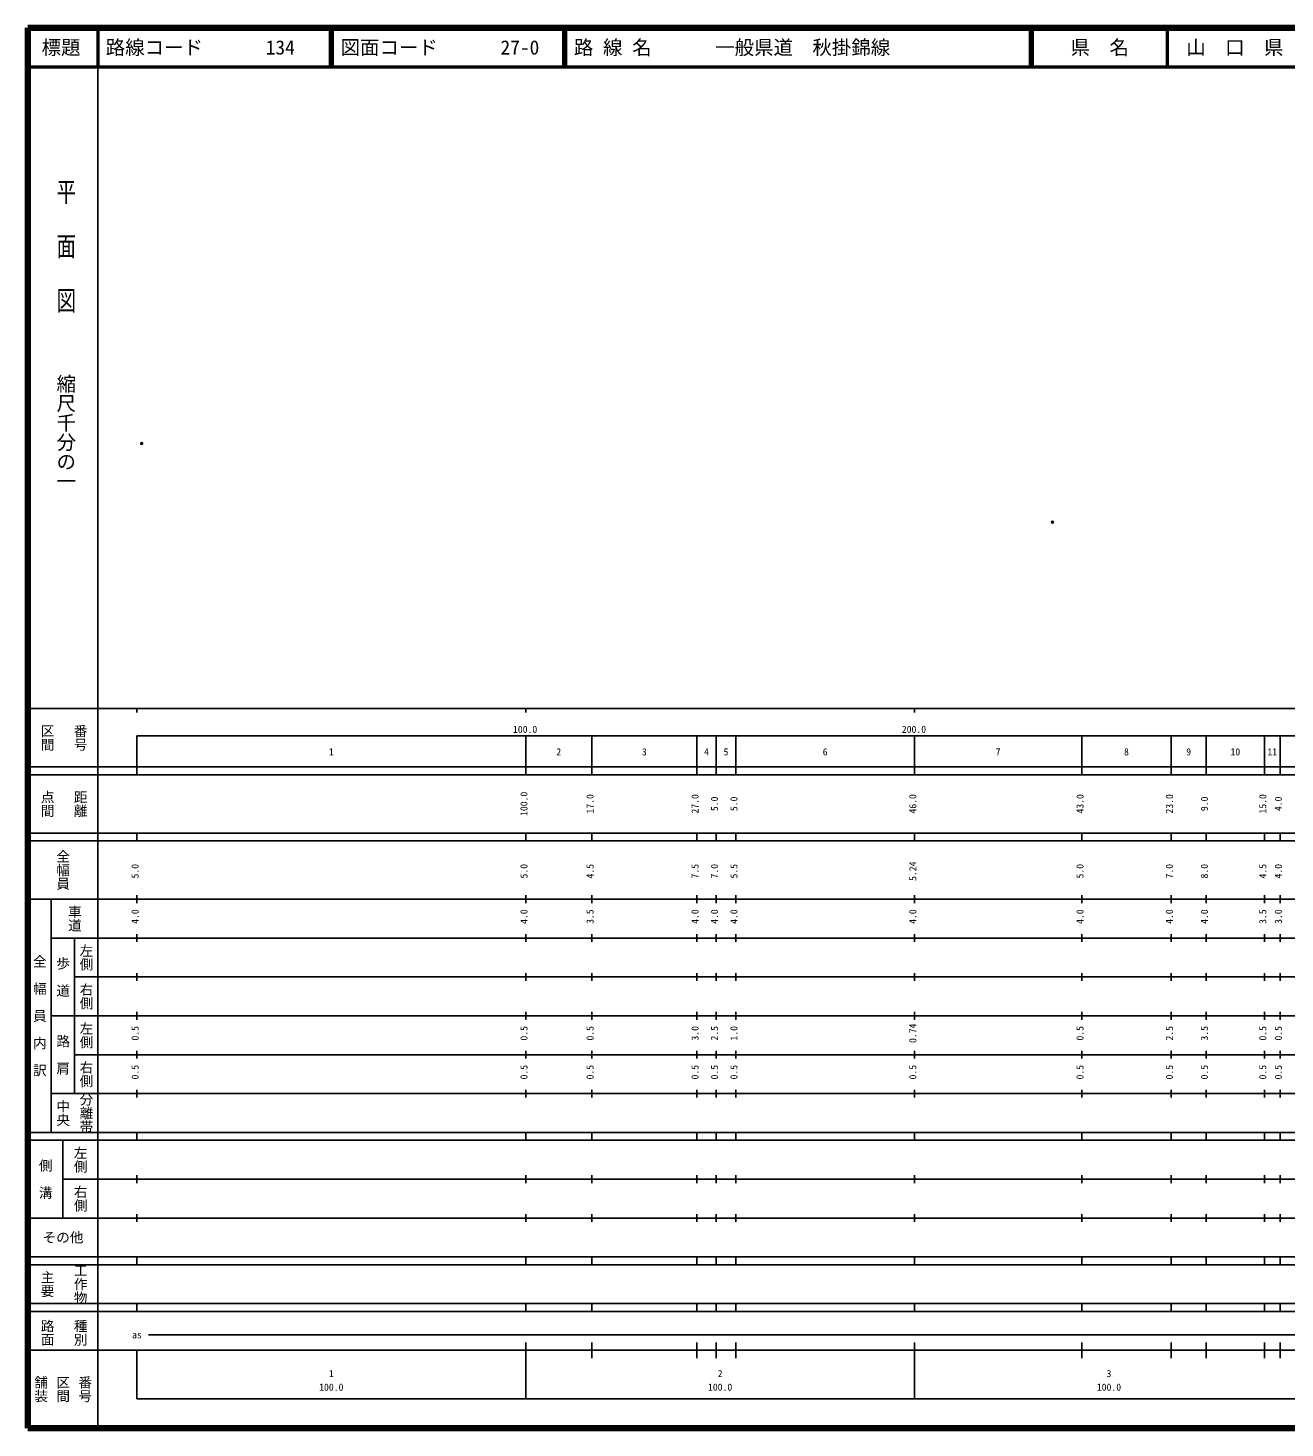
# Model space of a CAD drawing. Units: millimetres on the paper. Extents: x 40 to 680, y 20 to 380.
# Drawn here: x 40 to 363.3, y 20 to 380 of the extents above; entities that cross this region are included whole.
import ezdxf
from ezdxf.enums import TextEntityAlignment as Align

# ---------------------------------------------------------------- set-up
doc = ezdxf.new("R2010")
doc.units = ezdxf.units.MM
doc.header["$PDMODE"] = 32
doc.header["$PDSIZE"] = 0.5
doc.layers.add('M-OTRS', color=6, linetype='Continuous')
doc.layers.add('M-TTL-TXT', color=7, linetype='Continuous')
for name, color, linetype, lineweight in [('M-TTL', 2, 'Continuous', 140), ('M-TTL-BAND', 7, 'Continuous', 25), ('M-TTL-LINE', 7, 'Continuous', 50)]:
    doc.layers.add(name, color=color, linetype=linetype, lineweight=lineweight)
doc.styles.add('@ＭＳ ゴシック', font='')
doc.styles.add('ＭＳ ゴシック', font='')
doc.styles.get('@ＭＳ ゴシック').set_extended_font_data('@MS Gothic')
doc.styles.get('ＭＳ ゴシック').set_extended_font_data('MS Gothic')

msp = doc.modelspace()

# ---------------------------------------------------------------- linework, layer by layer
at = {"layer": 'M-OTRS'}
for p in [(69.233, 273.137), (303.466, 252.938)]:
    msp.add_point(p, dxfattribs=at)
at = {"layer": 'M-TTL'}
for p, q in [((40, 380), (40, 20)), ((680, 380), (40, 380)), ((40, 20), (680, 20))]:
    msp.add_line(p, q, dxfattribs=at)
at = {"layer": 'M-TTL-BAND'}
for p, q in [((58, 370), (58, 20)), ((40, 205), (579, 205)), ((68, 205), (68, 204)), ((168, 205), (168, 204)), ((268, 205), (268, 204)), ((68, 198), (579, 198)), ((68, 198), (68, 188)), ((168, 188), (168, 198)), ((185, 188), (185, 198)), ((212, 188), (212, 198)), ((217, 188), (217, 198)), ((222, 188), (222, 198)), ((268, 188), (268, 198)), ((311, 188), (311, 198)), ((334, 188), (334, 198)), ((343, 188), (343, 198)), ((358, 188), (358, 198)), ((362, 188), (362, 198)), ((40, 190), (579, 190)), ((40, 188), (579, 188)), ((40, 173), (579, 173)), ((68, 171), (68, 173)), ((168, 171), (168, 173)), ((185, 171), (185, 173)), ((212, 171), (212, 173)), ((217, 171), (217, 173)), ((222, 171), (222, 173)), ((268, 171), (268, 173)), ((311, 171), (311, 173)), ((334, 171), (334, 173)), ((343, 171), (343, 173)), ((358, 171), (358, 173)), ((362, 171), (362, 173)), ((40, 171), (579, 171)), ((40, 156), (579, 156)), ((46, 96), (46, 156)), ((68, 155), (68, 157)), ((168, 155), (168, 157)), ((185, 155), (185, 157)), ((212, 155), (212, 157)), ((217, 155), (217, 157)), ((222, 155), (222, 157)), ((268, 155), (268, 157)), ((311, 155), (311, 157)), ((334, 155), (334, 157)), ((343, 155), (343, 157)), ((358, 155), (358, 157)), ((362, 155), (362, 157)), ((46, 146), (579, 146)), ((52, 146), (52, 106)), ((68, 145), (68, 147)), ((168, 145), (168, 147)), ((185, 145), (185, 147)), ((212, 145), (212, 147)), ((217, 145), (217, 147)), ((222, 145), (222, 147)), ((268, 145), (268, 147)), ((311, 145), (311, 147)), ((334, 145), (334, 147)), ((343, 145), (343, 147)), ((358, 145), (358, 147)), ((362, 145), (362, 147)), ((68, 135), (68, 137)), ((168, 135), (168, 137)), ((185, 135), (185, 137)), ((212, 135), (212, 137)), ((217, 135), (217, 137)), ((222, 135), (222, 137)), ((268, 135), (268, 137)), ((311, 135), (311, 137)), ((334, 135), (334, 137)), ((343, 135), (343, 137)), ((358, 135), (358, 137)), ((362, 135), (362, 137)), ((52, 136), (579, 136)), ((46, 126), (579, 126)), ((68, 125), (68, 127)), ((168, 125), (168, 127)), ((185, 125), (185, 127)), ((212, 125), (212, 127)), ((217, 125), (217, 127)), ((222, 125), (222, 127)), ((268, 125), (268, 127)), ((311, 125), (311, 127)), ((334, 125), (334, 127)), ((343, 125), (343, 127)), ((358, 125), (358, 127)), ((362, 125), (362, 127)), ((52, 116), (579, 116)), ((68, 115), (68, 117)), ((168, 115), (168, 117)), ((185, 115), (185, 117)), ((212, 115), (212, 117)), ((217, 115), (217, 117)), ((222, 115), (222, 117)), ((268, 115), (268, 117)), ((311, 115), (311, 117)), ((334, 115), (334, 117)), ((343, 115), (343, 117)), ((358, 115), (358, 117)), ((362, 115), (362, 117)), ((46, 106), (579, 106)), ((68, 105), (68, 107)), ((168, 105), (168, 107)), ((185, 105), (185, 107)), ((212, 105), (212, 107)), ((217, 105), (217, 107)), ((222, 105), (222, 107)), ((268, 105), (268, 107)), ((311, 105), (311, 107)), ((334, 105), (334, 107)), ((343, 105), (343, 107)), ((358, 105), (358, 107)), ((362, 105), (362, 107)), ((40, 96), (579, 96)), ((40, 94), (579, 94)), ((49, 94), (49, 74)), ((68, 94), (68, 96)), ((168, 94), (168, 96)), ((185, 94), (185, 96)), ((212, 94), (212, 96)), ((217, 94), (217, 96)), ((222, 94), (222, 96)), ((268, 94), (268, 96)), ((311, 94), (311, 96)), ((334, 94), (334, 96)), ((343, 94), (343, 96)), ((358, 94), (358, 96)), ((362, 94), (362, 96)), ((49, 84), (579, 84)), ((68, 83), (68, 85)), ((168, 83), (168, 85)), ((185, 83), (185, 85)), ((212, 83), (212, 85)), ((217, 83), (217, 85)), ((222, 83), (222, 85)), ((268, 83), (268, 85)), ((311, 83), (311, 85)), ((334, 83), (334, 85)), ((343, 83), (343, 85)), ((358, 83), (358, 85)), ((362, 83), (362, 85)), ((40, 74), (579, 74)), ((68, 73), (68, 75)), ((168, 73), (168, 75)), ((185, 73), (185, 75)), ((212, 73), (212, 75)), ((217, 73), (217, 75)), ((222, 73), (222, 75)), ((268, 73), (268, 75)), ((311, 73), (311, 75)), ((334, 73), (334, 75)), ((343, 73), (343, 75)), ((358, 73), (358, 75)), ((362, 73), (362, 75)), ((40, 64), (579, 64)), ((40, 62), (579, 62)), ((68, 62), (68, 64)), ((168, 62), (168, 64)), ((185, 62), (185, 64)), ((212, 62), (212, 64)), ((217, 62), (217, 64)), ((222, 62), (222, 64)), ((268, 62), (268, 64)), ((311, 62), (311, 64)), ((334, 62), (334, 64)), ((343, 62), (343, 64)), ((358, 62), (358, 64)), ((362, 62), (362, 64)), ((40, 52), (579, 52)), ((68, 50), (68, 52)), ((168, 50), (168, 52)), ((185, 50), (185, 52)), ((212, 50), (212, 52)), ((217, 50), (217, 52)), ((222, 50), (222, 52)), ((268, 50), (268, 52)), ((311, 50), (311, 52)), ((334, 50), (334, 52)), ((343, 50), (343, 52)), ((358, 50), (358, 52)), ((362, 50), (362, 52)), ((40, 50), (579, 50)), ((71, 44), (565, 44)), ((40, 40), (579, 40)), ((68, 40), (68, 27.5)), ((168, 27.5), (168, 42)), ((185, 38), (185, 42)), ((212, 38), (212, 42)), ((217, 38), (217, 42)), ((222, 38), (222, 42)), ((268, 27.5), (268, 42)), ((311, 38), (311, 42)), ((334, 38), (334, 42)), ((343, 38), (343, 42)), ((358, 38), (358, 42)), ((362, 38), (362, 42)), ((68, 27.5), (579, 27.5))]:
    msp.add_line(p, q, dxfattribs=at)
at = {"layer": 'M-TTL-LINE'}
for p, q in [((58, 380), (58, 370)), ((117.75, 380), (117.75, 370)), ((118.25, 380), (118.25, 370)), ((177.75, 380), (177.75, 370)), ((178.25, 380), (178.25, 370)), ((297.75, 380), (297.75, 370)), ((298.25, 380), (298.25, 370)), ((333, 380), (333, 370)), ((40, 370), (680, 370))]:
    msp.add_line(p, q, dxfattribs=at)

# ---------------------------------------------------------------- texts
at = {"layer": 'M-TTL-BAND', "style": '@ＭＳ ゴシック', "width": 1.4}
msp.add_text('平  面  図', height=3.666, rotation=270, dxfattribs=at).set_placement((49.777, 306.475), align=Align.MIDDLE_RIGHT)
at = {"layer": 'M-TTL-BAND', "style": '@ＭＳ ゴシック'}
msp.add_text('縮尺千分の一', height=3.666, rotation=270, dxfattribs=at).set_placement((49.777, 261.03), align=Align.MIDDLE_RIGHT)
for s, p in [('区間', (45, 197.5)), ('番号', (53.5, 197.5)), ('点間', (45, 180.5)), ('距離', (53.5, 180.5)), ('全幅員', (49, 163.5)), ('車道', (52, 151)), ('左側', (55, 141)), ('全\u3000幅\u3000員\u3000内\u3000訳', (43, 126)), ('歩\u3000道', (49, 136)), ('右側', (55, 131)), ('左側', (55, 121)), ('路\u3000肩', (49, 116)), ('右側', (55, 111)), ('分離帯', (55, 101)), ('中央', (49, 101)), ('左側', (53.5, 89)), ('側\u3000溝', (44.5, 84)), ('右側', (53.5, 79)), ('工作物', (53.5, 57)), ('主要', (45, 57)), ('路面', (45, 44.5)), ('種別', (53.5, 44.5)), ('舗装', (43.333, 30)), ('区間', (49, 30)), ('番号', (54.667, 30))]:
    msp.add_text(s, height=2.566, rotation=270, dxfattribs=at).set_placement(p, align=Align.MIDDLE_CENTER)
at = {"layer": 'M-TTL-BAND', "style": 'ＭＳ ゴシック'}
for s, p in [('100.0', (167.844, 198.195)), ('200.0', (267.844, 198.195)), ('1', (118, 192.405)), ('2', (176.5, 192.405)), ('3', (198.5, 192.405)), ('4', (214.5, 192.405)), ('5', (219.5, 192.405)), ('6', (245, 192.405)), ('7', (289.5, 192.405)), ('8', (322.5, 192.405)), ('9', (338.5, 192.405)), ('10', (350.5, 192.405)), ('11', (360, 192.405)), ('as', (68, 42.5)), ('1', (118, 32.523)), ('2', (218, 32.523)), ('3', (318, 32.523)), ('100.0', (118, 29.033)), ('100.0', (218, 29.033)), ('100.0', (318, 29.033))]:
    msp.add_text(s, height=1.833, dxfattribs=at).set_placement(p, align=Align.BOTTOM_CENTER)
for s, p in [('100.0', (169, 180.5)), ('17.0', (186, 180.5)), ('27.0', (213, 180.5)), ('5.0', (218, 180.5)), ('5.0', (223, 180.5)), ('46.0', (269, 180.5)), ('43.0', (312, 180.5)), ('23.0', (335, 180.5)), ('9.0', (344, 180.5)), ('15.0', (359, 180.5)), ('4.0', (363, 180.5)), ('5.0', (69, 163.174)), ('5.0', (169, 163.174)), ('4.5', (186, 163.174)), ('7.5', (213, 163.174)), ('7.0', (218, 163.174)), ('5.5', (223, 163.174)), ('5.24', (269, 163.174)), ('5.0', (312, 163.174)), ('7.0', (335, 163.174)), ('8.0', (344, 163.174)), ('4.5', (359, 163.174)), ('4.0', (363, 163.174)), ('4.0', (69, 151.5)), ('4.0', (169, 151.5)), ('3.5', (186, 151.5)), ('4.0', (213, 151.5)), ('4.0', (218, 151.5)), ('4.0', (223, 151.5)), ('4.0', (269, 151.5)), ('4.0', (312, 151.5)), ('4.0', (335, 151.5)), ('4.0', (344, 151.5)), ('3.5', (359, 151.5)), ('3.0', (363, 151.5)), ('0.5', (69, 121.5)), ('0.5', (169, 121.5)), ('0.5', (186, 121.5)), ('3.0', (213, 121.5)), ('2.5', (218, 121.5)), ('1.0', (223, 121.5)), ('0.74', (269, 121.5)), ('0.5', (312, 121.5)), ('2.5', (335, 121.5)), ('3.5', (344, 121.5)), ('0.5', (359, 121.5)), ('0.5', (363, 121.5)), ('0.5', (69, 111.5)), ('0.5', (169, 111.5)), ('0.5', (186, 111.5)), ('0.5', (213, 111.5)), ('0.5', (218, 111.5)), ('0.5', (223, 111.5)), ('0.5', (269, 111.5)), ('0.5', (312, 111.5)), ('0.5', (335, 111.5)), ('0.5', (344, 111.5)), ('0.5', (359, 111.5)), ('0.5', (363, 111.5))]:
    msp.add_text(s, height=1.833, rotation=90, dxfattribs=at).set_placement(p, align=Align.BOTTOM_CENTER)
msp.add_text('その他', height=2.566, dxfattribs=at).set_placement((49, 69), align=Align.MIDDLE_CENTER)
at = {"layer": 'M-TTL-TXT', "style": 'ＭＳ ゴシック'}
for s, p in [('標題', (48.5, 375)), ('県\u3000名', (315.625, 375)), ('山\u3000口\u3000県', (350.375, 375))]:
    msp.add_text(s, height=3.666, dxfattribs=at).set_placement(p, align=Align.MIDDLE_CENTER)
for s, p in [('路線コード', (60, 375)), ('134', (101.142, 375)), ('図面コード', (120.38, 375)), ('27-0', (161.521, 375)), ('路 線 名', (180.38, 375)), ('一般県道\u3000秋掛錦線', (216.734, 375))]:
    msp.add_text(s, height=3.666, dxfattribs=at).set_placement(p, align=Align.MIDDLE_LEFT)

doc.saveas('drawing.dxf')
